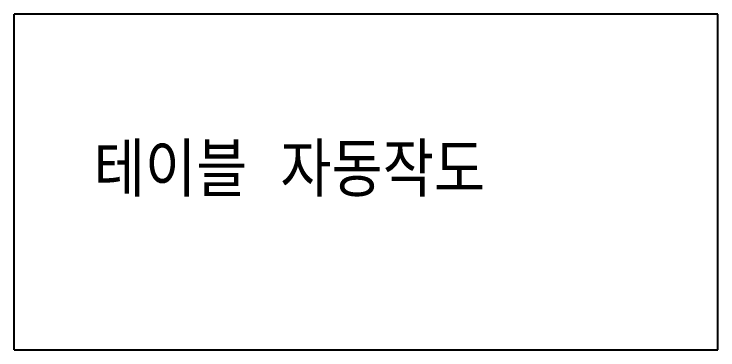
# Model space of a CAD drawing. Header units: millimetres. Extents: x -3500 to 12400, y 0 to 7340.
# Drawn here: x -3500 to -3185.5, y 0 to 150 of the extents above; entities that cross this region are included whole.
import ezdxf

# ---------------------------------------------------------------- set-up
doc = ezdxf.new("R2010")
doc.units = ezdxf.units.MM
doc.styles.add('GHS', font='romans.shx', dxfattribs={"width": 0.9, "height": 2.7, "bigfont": 'ghs.shx'})

msp = doc.modelspace()

# ---------------------------------------------------------------- linework, layer by layer
at = {"linetype": 'Continuous', "lineweight": 25}
for p, q in [((-3185.54, 150), (-3500, 150)), ((-3500, 0), (-3500, 150)), ((-3185.54, 0), (-3185.54, 150)), ((-3500, 0), (-3185.54, 0))]:
    msp.add_line(p, q, dxfattribs=at)

# ---------------------------------------------------------------- texts
at = {"color": 2, "linetype": 'Continuous', "style": 'GHS', "width": 0.9}
msp.add_text('테이블 자동작도', height=24, dxfattribs=at).set_placement((-3464.38, 68.39))

doc.saveas('drawing.dxf')
